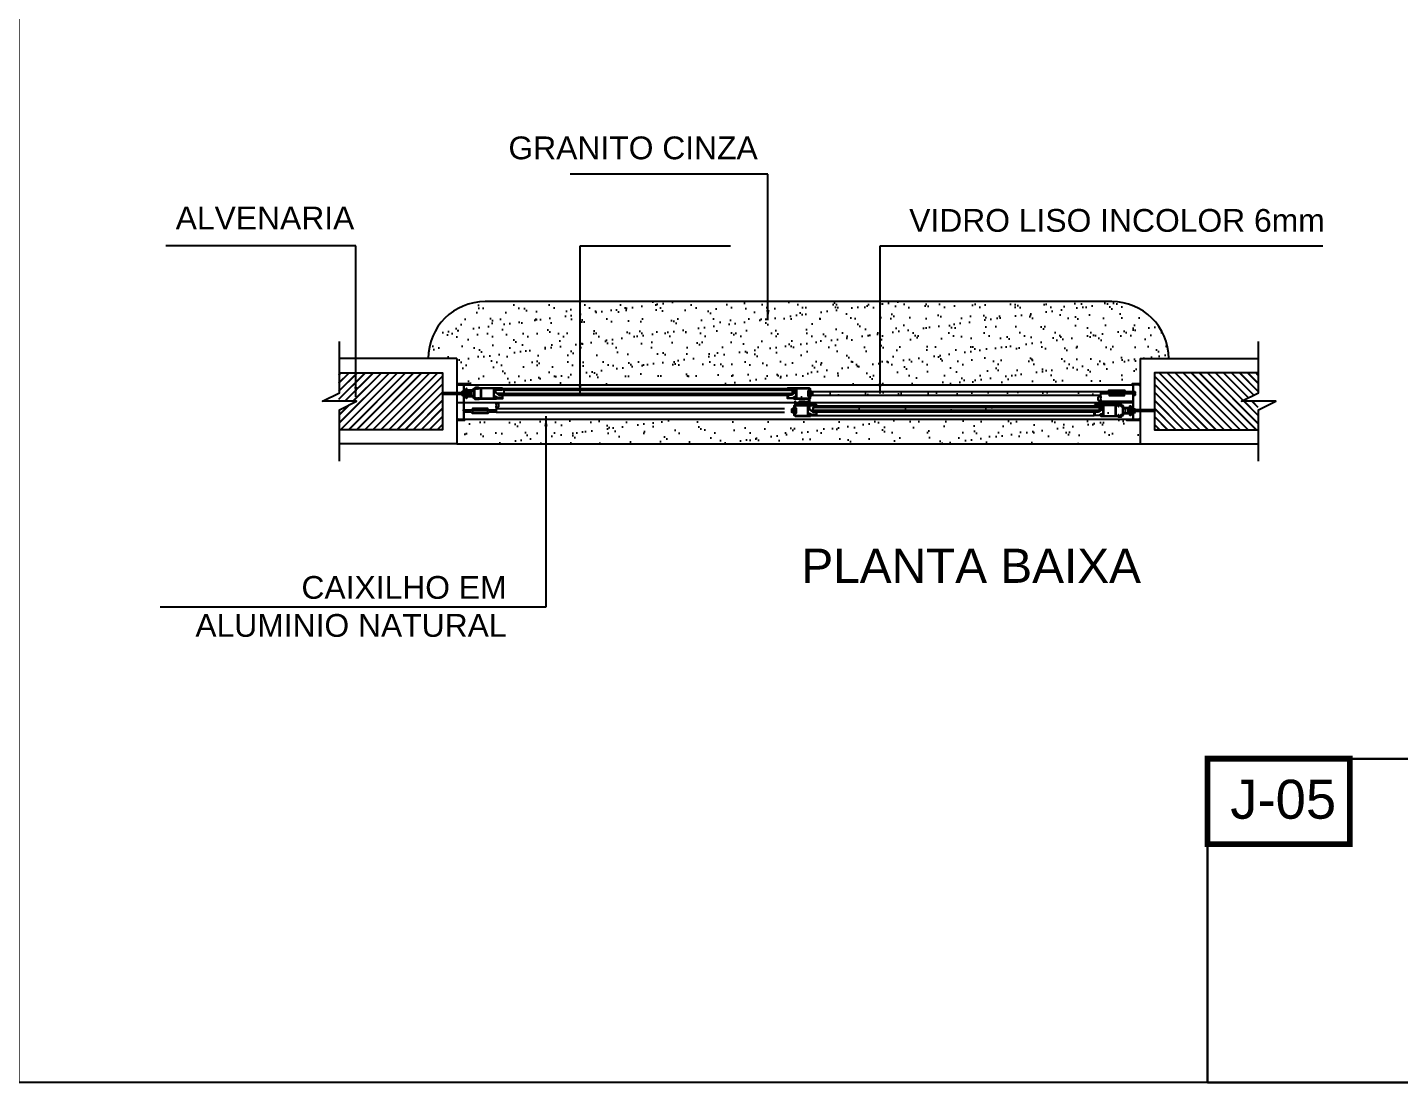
# Model space of a CAD drawing. Header units: inches. Extents: x 48 to 253, y 44 to 126.
# Drawn here: x 80.545 to 82.954, y 80.663 to 82.515 of the extents above; entities that cross this region are included whole.
import ezdxf

# ---------------------------------------------------------------- set-up
doc = ezdxf.new("R2010")
doc.units = ezdxf.units.IN
doc.header["$LTSCALE"] = 100
doc.header["$MEASUREMENT"] = 0
for name, color, linetype in [('252', 252, 'Continuous'), ('A-01', 3, 'Continuous'), ('A-ALV', 6, 'Continuous'), ('A-ESQUADRIAS', 2, 'Continuous'), ('AR-MP-ESQ', 151, 'Continuous'), ('AR-PIS-PAT-HATCH', 2, 'Continuous'), ('AR-TXT', 1, 'Continuous'), ('ARQ-ESQ-VISTA2', 1, 'Continuous'), ('ARQ-HTC', 9, 'Continuous'), ('ARQ-REV-CORTE', 3, 'Continuous'), ('ARQ-REV-VISTA', 1, 'Continuous'), ('ARQ-SMB-1_025', 1, 'Continuous'), ('ARQ-TXT-1_025', 2, 'Continuous'), ('ARQ_ESQUADRIA', 2, 'Continuous')]:
    doc.layers.add(name, color=color, linetype=linetype)
doc.layers.add('REV-FNDE', color=1, linetype='Continuous', lineweight=30)
doc.styles.add('A16-E50', font='arial.ttf', dxfattribs={"height": 0.08})
doc.styles.add('ESC-50-A20', font='arial.ttf', dxfattribs={"height": 0.1})
doc.styles.add('FNDE Texto Cota 0025', font='verdana.ttf', dxfattribs={"height": 0.04})
doc.dimstyles.new('FNDE 1-0025', dxfattribs={"dimscale": 5, "dimtxt": 0.04, "dimasz": 0.0035, "dimexe": 0.15, "dimexo": 0.15, "dimgap": 0.0025, "dimtad": 1, "dimzin": 1, "dimdsep": 46, "dimtxsty": 'FNDE Texto Cota 0025', "dimblk": 'tic', "dimcen": 0.015, "dimdle": 0.15, "dimse1": 1, "dimse2": 1, "dimclrd": 251, "dimclre": 251, "dimclrt": 256, "dimaunit": 1, "dimadec": 3, "dimazin": 0, "dimtfac": 1, "dimtix": 1, "dimtmove": 2, "dimatfit": 3, "dimfxl": 0.15, "dimtvp": 1, "dimtolj": 1, "dimtzin": 0, "dimarcsym": 0})
pattern_1 = [(37.5, (1.375132, 0), (-0.001259867, 0.038536475), [0, -0.0304, 0, -0.034, 0, -0.0325]), (7.5, (1.37513, 0), (0.035395534, 0.056442921), [0, -0.0164, 0, -0.0274, 0, -0.0105]), (327.5, (1.350532, 0), (0.062282837, 0.000113181), [0, -0.01, 0, -0.036, 0, -0.047]), (317.5, (1.35053, 0), (0.060122532, 0.017553511), [0, -0.005, 0, -0.0236, 0, -0.027])]

# ---------------------------------------------------------------- blocks, each defined once
blk = doc.blocks.new('MH-0029')
at = {"layer": 'ARQ_ESQUADRIA', "linetype": 'Continuous'}
blk.add_lwpolyline([(0.0613, 0.0003, -0.414214), (0.061, 0), (0.0586, 0, -0.414214), (0.0583, 0.0003), (0.0583, 0.0009, -0.414214), (0.0586, 0.0012), (0.0598, 0.0012, 0.414214), (0.0601, 0.0015), (0.0601, 0.0108, 0.414214), (0.0591, 0.0118), (0.0449, 0.0118), (0.0446, 0.0115), (0.0443, 0.0118), (0.044, 0.0115), (0.0437, 0.0118), (0.0149, 0.0118), (0.0146, 0.0115), (0.0143, 0.0118), (0.014, 0.0115), (0.0137, 0.0118), (-0.0005, 0.0118, 0.414214), (-0.0015, 0.0108), (-0.0015, 0.0015, 0.414214), (-0.0012, 0.0012), (0, 0.0012, -0.414214), (0.0003, 0.0009), (0.0003, 0.0003, -0.414214), (0, 0), (-0.0024, 0, -0.414214), (-0.0027, 0.0003), (-0.0027, 0.0137, -0.414214), (-0.0024, 0.014), (-0.002, 0.014, -0.414214), (-0.0017, 0.0137), (-0.0017, 0.013), (0.0601, 0.013), (0.0601, 0.0237, -0.414214), (0.0604, 0.024), (0.061, 0.024, -0.414214), (0.0613, 0.0237)], format="xyb", close=True, dxfattribs=at)
blk = doc.blocks.new('parafuso')
at = {"layer": 'AR-MP-ESQ'}
h = blk.add_hatch(dxfattribs=at)
h.set_pattern_fill('ANSI31', color=256, scale=0.0001, style=0)
h.set_pattern_definition([(45, (-0.02995355, -0.0015), (-0.0002245064, 0.0002245064), [])])
h.paths.add_polyline_path([(-0.0015, -0.0015), (-0.0015, 0.0015), (-0.0387, 0.0015), (-0.0404, -0.0015)])
for p, q in [((-0.0426, 0), (0.0064, 0)), ((-0.0404, -0.0015), (-0.0387, 0.0015)), ((-0.0387, 0.0015), (-0.0015, 0.0015)), ((-0.0015, 0.0025), (0, 0.0025)), ((-0.0404, -0.0015), (-0.0015, -0.0015)), ((-0.0015, -0.0025), (0, -0.0025))]:
    blk.add_line(p, q, dxfattribs=at)
blk.add_lwpolyline([(-0.0015, -0.004), (-0.0015, 0.004), (0, 0.004), (0, -0.004), (-0.0015, -0.004)], dxfattribs=at)
blk = doc.blocks.new('tic')
at = {"color": 251}
for p, q in [((-1, 0), (1, 0)), ((0, -1), (0, 1))]:
    blk.add_line(p, q, dxfattribs=at)
blk.add_line((-0.6, -0.6), (0.6, 0.6))
blk = doc.blocks.new('MH-0074')
blk.add_lwpolyline([(0, -0.0056, 0.414214), (0.0004, -0.006), (0.0026, -0.006, -0.416951), (0.0041, -0.0045), (0.0141, -0.0045, -1), (0.0141, -0.0055), (0.0041, -0.0055, 0.416816), (0.0036, -0.006, -0.087579), (0.0032, -0.0082, -0.842735), (0.0024, -0.0081, 0.414214), (0.0014, -0.0071), (-0.0012, -0.0071, -1), (-0.0012, -0.0061), (-0.0012, -0.0044), (-0.001, -0.0042), (-0.0012, -0.004), (-0.0012, -0.0004), (-0.0014, -0.0002), (-0.0012, 0), (-0.0014, 0.0002), (-0.0012, 0.0004), (-0.0012, 0.004), (-0.001, 0.0042), (-0.0012, 0.0044), (-0.0012, 0.0061, -1), (-0.0012, 0.0071), (0.0014, 0.0071, 0.414214), (0.0024, 0.0081, -0.842735), (0.0032, 0.0082, -0.087579), (0.0036, 0.006, 0.416816), (0.0041, 0.0054), (0.0141, 0.0054, -1), (0.0141, 0.0044), (0.0041, 0.0044, -0.41689), (0.0026, 0.006), (0.0004, 0.006, 0.414214), (0, 0.0056)], format="xyb", close=True)
blk = doc.blocks.new('MH-0014')
blk.add_lwpolyline([(-0.0158, -0.0133, 0.414214), (-0.0161, -0.0136), (-0.0161, -0.0146), (-0.0143, -0.0146, 0.366033), (-0.0131, -0.0136, -0.365977), (-0.0129, -0.0133), (-0.0113, -0.0133, 0.233329), (-0.0102, -0.0128), (-0.0063, -0.0077, 0.164944), (-0.006, -0.0068), (-0.006, -0.001), (-0.0028, -0.001), (-0.0028, -0.0008), (-0.0008, -0.0008), (-0.0008, -0.0028), (-0.001, -0.0028), (-0.001, -0.009), (-0.0031, -0.0118, 0.414214), (-0.0028, -0.0139), (-0.002, -0.0145, 1), (-0.0014, -0.0137), (-0.0022, -0.0131, -0.414214), (-0.0023, -0.0124), (-0.0017, -0.0116, -0.414214), (-0.001, -0.0115), (-0.0005, -0.0119, 0.162278), (-0.0002, -0.012), (0, -0.012), (0, 0), (-0.008, 0), (-0.008, -0.001), (-0.007, -0.001), (-0.007, -0.0068, -0.164944), (-0.0071, -0.0071), (-0.0109, -0.0122, -0.233329), (-0.0113, -0.0123), (-0.0129, -0.0123, 0.365977), (-0.0141, -0.0134, -0.367426), (-0.0143, -0.0136), (-0.0151, -0.0136, 0.414214), (-0.0153, -0.0133)], format="xyb", close=True)
blk = doc.blocks.new('MH-0010')
blk.add_lwpolyline([(0, 0), (0, 0.001), (-0.012, 0.001), (-0.012, 0.004), (-0.013, 0.004), (-0.013, 0.001), (-0.015, 0.001), (-0.015, 0.0052), (-0.0153, 0.0055), (-0.015, 0.0058), (-0.015, 0.0098), (-0.0153, 0.01), (-0.015, 0.0103), (-0.015, 0.0143), (-0.0153, 0.0145), (-0.015, 0.0148), (-0.015, 0.019), (-0.013, 0.019), (-0.013, 0.0169, 0.557537), (-0.0126, 0.0167), (-0.0121, 0.0169, 0.284079), (-0.012, 0.0172), (-0.012, 0.019), (-0.011, 0.019), (-0.011, 0.02), (-0.0408, 0.02, -0.245393), (-0.0412, 0.0202, 0.245393), (-0.0423, 0.0208), (-0.0473, 0.0208, 0.414214), (-0.0485, 0.0195), (-0.0485, 0.0187, 0.414214), (-0.0473, 0.0175), (-0.0468, 0.0175, 1), (-0.0468, 0.0185), (-0.0473, 0.0185, -0.414214), (-0.0475, 0.0187), (-0.0475, 0.0195, -0.414214), (-0.0473, 0.0198), (-0.0423, 0.0198, -0.414214), (-0.042, 0.0195), (-0.042, 0.0187, -0.414214), (-0.0423, 0.0185), (-0.0428, 0.0185, 1), (-0.0428, 0.0175), (-0.0423, 0.0175, 0.372825), (-0.041, 0.0186, -0.372825), (-0.0405, 0.019), (-0.0382, 0.019), (-0.0382, 0.0148), (-0.0379, 0.0145), (-0.0382, 0.0143), (-0.0382, 0.0103), (-0.0379, 0.01), (-0.0382, 0.0098), (-0.0382, 0.0058), (-0.0379, 0.0055), (-0.0382, 0.0052), (-0.0382, 0.001), (-0.0405, 0.001, -0.372825), (-0.041, 0.0014, 0.372825), (-0.0423, 0.0025), (-0.0428, 0.0025, 1), (-0.0428, 0.0015), (-0.0423, 0.0015, -0.414214), (-0.042, 0.0013), (-0.042, 0.0005, -0.414214), (-0.0423, 0.0003), (-0.0473, 0.0003, -0.414214), (-0.0475, 0.0005), (-0.0475, 0.0013, -0.414214), (-0.0473, 0.0015), (-0.0468, 0.0015, 1), (-0.0468, 0.0025), (-0.0473, 0.0025, 0.414214), (-0.0485, 0.0013), (-0.0485, 0.0005, 0.414214), (-0.0473, -0.0007), (-0.0423, -0.0007, 0.245393), (-0.0412, -0.0002, -0.245393), (-0.0408, 0), (0, 0)], format="xyb", close=True)
blk.add_lwpolyline([(-0.0372, 0.019), (-0.0372, 0.001), (-0.016, 0.001), (-0.016, 0.019)], close=True)
blk = doc.blocks.new('MH-0012')
blk.add_lwpolyline([(0.0254, 0.0025), (0.0259, 0.0025, 0.414214), (0.0262, 0.0028), (0.0262, 0.0051, -0.414214), (0.0265, 0.0054), (0.0379, 0.0054, 0.414214), (0.0382, 0.0058), (0.0382, 0.0063, 0.414214), (0.0379, 0.0066), (0.0131, 0.0066, -0.198912), (0.0128, 0.0067), (0.0123, 0.0072, 0.635234), (0.0116, 0.007, -0.386974), (0.0112, 0.0066), (0.0082, 0.0066, -0.414214), (0.0079, 0.0069), (0.0079, 0.0112, -0.414214), (0.0082, 0.0115), (0.0112, 0.0115, -0.387798), (0.0116, 0.0112, 0.438036), (0.0121, 0.0108), (0.017, 0.0117, 0.916331), (0.017, 0.0127), (0.0083, 0.0127, 0.414214), (0.0067, 0.0112), (0.0067, 0.0069, -0.414214), (0.0064, 0.0066), (0.0014, 0.0066, -0.414214), (0.0011, 0.0069), (0.0011, 0.0124, 0.414214), (0.0008, 0.0127), (0.0003, 0.0127, 0.414214), (0, 0.0124), (0, -0.0124, 0.414214), (0.001, -0.0134), (0.0269, -0.0134, 0.414214), (0.0272, -0.0131), (0.0272, -0.0125, 0.414214), (0.0269, -0.0123), (0.0262, -0.0123), (0.0262, -0.0106, 0.267949), (0.026, -0.0103), (0.0257, -0.0101, 0.57735), (0.0251, -0.0105), (0.0251, -0.012, -0.414214), (0.0248, -0.0123), (0.0235, -0.0123, -0.414214), (0.0232, -0.012), (0.0232, -0.0079), (0.0229, -0.0076), (0.0232, -0.0073), (0.0232, -0.0037), (0.0229, -0.0034), (0.0232, -0.0031), (0.0232, 0.0005), (0.0229, 0.0008), (0.0232, 0.0011), (0.0232, 0.0051, -0.414214), (0.0235, 0.0054), (0.0248, 0.0054, -0.414214), (0.0251, 0.0051), (0.0251, 0.0028, 0.414214)], format="xyb", close=True)
at = {"linetype": 'Continuous'}
blk.add_lwpolyline([(0.0011, -0.012), (0.0011, 0.0051, -0.414214), (0.0014, 0.0054), (0.0218, 0.0054, -0.414214), (0.0221, 0.0051), (0.0221, -0.012, -0.414214), (0.0218, -0.0123), (0.0014, -0.0123, -0.414214)], format="xyb", close=True, dxfattribs=at)
blk = doc.blocks.new('MH-0011')
at = {"linetype": 'Continuous'}
for points in [[(-0.0136, -0.0129), (-0.008, -0.0119, 0.36397), (-0.0078, -0.0116), (-0.0078, -0.0106, -0.414214), (-0.0075, -0.0102), (-0.0022, -0.0102, 0.414214), (-0.0012, -0.0092), (-0.0012, -0.0073, 0.414214), (-0.0022, -0.0063), (-0.0269, -0.0063, -0.414214), (-0.0272, -0.006), (-0.0272, -0.0055, -0.414214), (-0.0269, -0.0052), (-0.0262, -0.0052), (-0.0262, -0.0035, -0.267949), (-0.0261, -0.0032), (-0.0257, -0.003, -0.57735), (-0.0251, -0.0034), (-0.0251, -0.0048, 0.414214), (-0.0248, -0.0052), (-0.0235, -0.0052, 0.414214), (-0.0232, -0.0048), (-0.0232, -0.0008), (-0.0229, -0.0005), (-0.0232, -0.0002), (-0.0232, 0.0034), (-0.0229, 0.0037), (-0.0232, 0.004), (-0.0232, 0.0076), (-0.0229, 0.0079), (-0.0232, 0.0082), (-0.0232, 0.0123, 0.414214), (-0.0235, 0.0126), (-0.0248, 0.0126, 0.414214), (-0.0251, 0.0123), (-0.0251, 0.0099, -0.414214), (-0.0254, 0.0096), (-0.0259, 0.0096, -0.414214), (-0.0262, 0.0099), (-0.0262, 0.0123, 0.414214), (-0.0265, 0.0126), (-0.0379, 0.0126, -0.414214), (-0.0382, 0.0129), (-0.0382, 0.0134, -0.414214), (-0.0379, 0.0137), (-0.001, 0.0137, -0.414214), (0, 0.0127), (0, -0.0127, -0.414214), (-0.001, -0.0137), (-0.0021, -0.0137, -0.414214), (-0.0024, -0.0134), (-0.0024, -0.013, -0.414214), (-0.0021, -0.0127), (-0.0015, -0.0127, 0.414214), (-0.0012, -0.0124), (-0.0012, -0.0117, 0.414214), (-0.0015, -0.0114), (-0.0064, -0.0114, 0.414214), (-0.0067, -0.0117), (-0.0067, -0.0124, 0.414214), (-0.0064, -0.0127), (-0.0057, -0.0127, -0.414214), (-0.0054, -0.013), (-0.0054, -0.0134, -0.414214), (-0.0057, -0.0137), (-0.0135, -0.0137, -0.916331)], [(-0.0012, 0.0122), (-0.0012, -0.0047, -0.414214), (-0.0016, -0.0052), (-0.0217, -0.0052, -0.414214), (-0.0221, -0.0047), (-0.0221, 0.0122, -0.414214), (-0.0217, 0.0126), (-0.0016, 0.0126, -0.414214)]]:
    blk.add_lwpolyline(points, format="xyb", close=True, dxfattribs=at)

msp = doc.modelspace()

# ---------------------------------------------------------------- hatches: boundary and pattern name
at = {"layer": '252'}
h = msp.add_hatch(dxfattribs=at)
h.set_pattern_fill('AR-SAND', color=252, scale=0.02, style=0)
h.set_pattern_definition(pattern_1)
h.paths.add_polyline_path([(82.4483, 82.0336), (81.3483, 82.0336, 0.414214), (81.2483, 81.9336), (81.2983, 81.9336), (81.2986, 81.8894), (82.4983, 81.8889), (82.4983, 81.9336), (82.5483, 81.9336, 0.414214)])
h = msp.add_hatch(dxfattribs=at)
h.set_pattern_fill('JIS_LC_20', color=252, scale=0.0005, style=0)
h.set_pattern_definition([(45, (-96.766616, 85.009449), (-0.0070710678, 0.0070710678), []), (45, (-96.766416, 85.009449), (-0.0070710678, 0.0070710678), [])])
h.paths.add_polyline_path([(81.0926, 81.8436), (81.0926, 81.8086), (81.2733, 81.8086), (81.2733, 81.9086), (81.0915, 81.9086), (81.0915, 81.8586), (81.1226, 81.8586)])
h = msp.add_hatch(dxfattribs=at)
h.set_pattern_fill('JIS_LC_20', color=252, scale=0.0005, style=0)
h.set_pattern_definition([(135, (260.563174, 85.009449), (0.0070710678, 0.0070710678), []), (135, (260.562974, 85.009449), (0.0070710678, 0.0070710678), [])])
h.paths.add_polyline_path([(82.7051, 81.8586), (82.6762, 81.8586), (82.7051, 81.873), (82.7051, 81.9086), (82.5233, 81.9086), (82.5233, 81.8086), (82.7051, 81.8086)])
h = msp.add_hatch(dxfattribs=at)
h.set_pattern_fill('AR-SAND', color=252, scale=0.02, style=0)
h.set_pattern_definition(pattern_1)
h.paths.add_polyline_path([(81.2983, 81.7836), (82.498, 81.7836), (82.498, 81.8252), (81.2983, 81.8252)])
at = {"layer": 'AR-PIS-PAT-HATCH'}
h = msp.add_hatch(dxfattribs=at)
h.set_pattern_fill('AR-SAND', color=252, scale=0.02, style=0)
h.set_pattern_definition(pattern_1)
h.paths.add_polyline_path([(82.4483, 82.0336), (81.3483, 82.0336, 0.414214), (81.2483, 81.9336), (81.2983, 81.9336), (81.2983, 81.8566), (81.3114, 81.8566), (81.3114, 81.8566), (81.3674, 81.8566), (81.3674, 81.8554), (81.3699, 81.8554), (81.9072, 81.856, -0.439772), (81.9109, 81.8566), (82.4266, 81.8591, -0.414214), (82.4246, 81.8611), (82.4246, 81.8651, -0.414214), (82.4266, 81.8671), (81.9228, 81.8689), (82.4292, 81.8689), (82.4292, 81.8754), (82.4411, 81.8754, 0.414214), (82.4435, 81.8778), (82.4709, 81.8778, 0.414637), (82.4733, 81.8754), (82.4852, 81.8754), (82.4852, 81.8566), (81.904, 81.8562, 0.792262), (81.9035, 81.8542, 0.454606), (81.9015, 81.8565, 0.386545), (81.9006, 81.8555, 0.968726), (81.9001, 81.8522), (81.9001, 81.8566), (81.3699, 81.8554, -0.414214), (81.3719, 81.8534), (81.3719, 81.8494, -0.414214), (81.3699, 81.8474), (81.8737, 81.8457), (81.3674, 81.8457), (81.3674, 81.8392), (81.3555, 81.8392, 0.414214), (81.3531, 81.8368), (81.3257, 81.8368, 0.414637), (81.3233, 81.8392), (81.3114, 81.8392), (81.3114, 81.8566), (81.2983, 81.8566), (81.2983, 81.7836), (82.4983, 81.7836), (82.4983, 81.9336), (82.5483, 81.9336, 0.414214)], flags=17)
h.paths.add_polyline_path([(81.8918, 81.877, 0.500067), (81.8937, 81.8773, 0.49997)], flags=0)
h.paths.add_polyline_path([(81.887, 81.8722), (81.8806, 81.871, 1.115653), (81.8807, 81.8705), (81.887, 81.8719, 0.896336)], flags=0)
h.paths.add_polyline_path([(81.3676, 81.8652, 1.129142), (81.3662, 81.8663), (81.3676, 81.8652), (81.3702, 81.8645), (81.3676, 81.8652, -0.414214), (81.3677, 81.8645), (81.3673, 81.864, 0.162278), (81.3672, 81.8637, 1.120985), (81.3682, 81.8651), (81.3677, 81.8645), (81.3677, 81.8635), (81.3682, 81.8635, -0.843039), (81.3672, 81.8637), (81.3672, 81.8635), (81.3673, 81.8643, 0.720759)], flags=0)
h.paths.add_polyline_path([(81.8798, 81.8808), (81.8798, 81.8811), (81.8913, 81.8811), (81.8913, 81.8786), (81.8879, 81.8786), (81.8879, 81.8722), (81.3814, 81.8722), (81.3797, 81.8693), (81.379, 81.8693), (81.3778, 81.8708, -0.479742), (81.3775, 81.8706), (81.3698, 81.8723), (81.381, 81.8723), (81.381, 81.8782), (81.8798, 81.8782), (81.8798, 81.8798), (81.3787, 81.8798), (81.3787, 81.8786), (81.3669, 81.8786), (81.3669, 81.8811), (81.3787, 81.8811), (81.3787, 81.8808)], flags=0)
h.paths.add_polyline_path([(81.3627, 81.8813), (81.3627, 81.8633), (81.3415, 81.8633), (81.3415, 81.8813)], flags=0)
h.paths.add_polyline_path([(81.3285, 81.8641, -0.414214), (81.3282, 81.8638), (81.3292, 81.8638, 0.414214), (81.3295, 81.8641), (81.3295, 81.8805, 0.414214), (81.3292, 81.8808, 1.683138), (81.3276, 81.8808), (81.3295, 81.8808)], flags=0)
h.paths.add_polyline_path([(81.3144, 81.8652, 0.242969), (81.3154, 81.8642, 0.432626)], flags=0)
h.paths.add_polyline_path([(81.328, 81.869), (81.3239, 81.8681), (81.3239, 81.8687, -0.8974), (81.3239, 81.8681), (81.3278, 81.869, 0.35225), (81.328, 81.8693), (81.328, 81.8754), (81.3279, 81.8756, -0.208583), (81.328, 81.8754)], flags=0)
h.paths.add_polyline_path([(81.32, 81.8753), (81.32, 81.8693), (81.3135, 81.8693), (81.3128, 81.869), (81.3128, 81.8684), (81.3113, 81.8684), (81.3113, 81.8764), (81.3135, 81.8764), (81.3135, 81.8753)], flags=0)
h.paths.add_polyline_path([(81.32, 81.8748), (81.313, 81.8748), (81.3113, 81.8749), (81.3128, 81.8749)], flags=0)
h.paths.add_polyline_path([(81.32, 81.8698), (81.313, 81.8698), (81.3113, 81.8699), (81.3128, 81.8699)], flags=0)
h.paths.add_polyline_path([(81.3098, 81.8757), (81.3098, 81.8689), (81.3073, 81.8689), (81.3073, 81.8716), (81.3088, 81.8716), (81.3088, 81.8731), (81.3073, 81.8731), (81.3073, 81.8757)], flags=0)
h.paths.add_polyline_path([(81.8896, 81.8366), (81.8901, 81.8342), (81.8901, 81.8361), (81.89, 81.8386), (81.8896, 81.8386)], flags=0)
h.paths.add_polyline_path([(81.918, 81.8639, 2.228227), (81.9201, 81.8639), (81.9177, 81.8639), (81.9177, 81.8682), (81.9166, 81.8682), (81.9177, 81.8642, 0.414214)], flags=0)
h.paths.add_polyline_path([(81.8933, 81.8506), (81.8933, 81.8461), (81.8951, 81.8461), (81.8951, 81.8381), (81.8933, 81.8381), (81.8933, 81.8335, 0.414214), (81.8936, 81.8332), (81.9139, 81.8332, 0.414214), (81.9142, 81.8335), (81.9142, 81.8506, 0.414214), (81.9139, 81.8509), (81.8936, 81.8509, 0.414214)], flags=0)
h.paths.add_polyline_path([(81.9232, 81.8687), (81.9222, 81.8687, 0.414214), (81.9232, 81.8697), (81.9232, 81.8757), (81.9222, 81.8757, -0.414214), (81.9232, 81.8747)], flags=0)
h.paths.add_polyline_path([(81.9296, 81.8395), (81.9296, 81.8405), (81.9238, 81.8405), (81.9238, 81.8395)], flags=0)
h.paths.add_polyline_path([(82.481, 81.8481, -0.416885), (82.4795, 81.8466), (82.4811, 81.8463, 1), (82.4811, 81.8469), (82.4814, 81.8471), (82.4814, 81.8481)], flags=0)
h.paths.add_polyline_path([(82.4687, 81.8506), (82.4687, 81.8503, 0.414214), (82.4684, 81.8506, 1.683138), (82.4668, 81.8506)], flags=0)
h.paths.add_polyline_path([(82.4602, 81.834, 2.081882), (82.4607, 81.8346, 1.100123), (82.4583, 81.8341, -1.824457)], flags=0)
h.paths.add_polyline_path([(82.4301, 81.8468, 0.500067), (82.4321, 81.8471, 0.49997)], flags=0)
h.paths.add_polyline_path([(82.4254, 81.8421), (82.419, 81.8409, 1.115753), (82.4191, 81.8404), (82.4254, 81.8418, 0.896336)], flags=0)
h.paths.add_polyline_path([(82.4179, 81.8482), (82.4179, 81.8498), (81.93, 81.8498), (81.93, 81.8508), (82.4179, 81.8508), (82.4179, 81.8509), (82.4297, 81.8509), (82.4297, 81.8484), (82.4264, 81.8484), (82.4264, 81.8422), (81.9243, 81.8422), (81.9243, 81.8482)], flags=0)
h.paths.add_polyline_path([(82.4339, 81.8511), (82.4551, 81.8511), (82.4551, 81.8331), (82.4339, 81.8331)], flags=0)
h.paths.add_polyline_path([(82.4766, 81.8451), (82.4831, 81.8451), (82.4838, 81.8454), (82.4838, 81.8462), (82.4853, 81.8462), (82.4853, 81.8382), (82.4831, 81.8382), (82.4831, 81.8391), (82.4766, 81.8391)], flags=0)
h.paths.add_polyline_path([(82.4766, 81.8446), (82.4836, 81.8446), (82.4853, 81.8447), (82.4838, 81.8447)], flags=0)
h.paths.add_polyline_path([(82.4766, 81.8396), (82.4836, 81.8396), (82.4853, 81.8397), (82.4838, 81.8397)], flags=0)
h.paths.add_polyline_path([(82.4868, 81.8756), (82.4893, 81.8756), (82.4893, 81.8729), (82.4878, 81.8729), (82.4878, 81.8714), (82.4893, 81.8714), (82.4893, 81.8688), (82.4868, 81.8688)], flags=0)
h.paths.add_polyline_path([(82.4868, 81.8455), (82.4893, 81.8455), (82.4893, 81.8429), (82.4878, 81.8429), (82.4878, 81.8414), (82.4893, 81.8414), (82.4893, 81.8387), (82.4868, 81.8387)], flags=0)
h.paths.add_polyline_path([(82.4483, 82.0336), (81.3483, 82.0336, 0.414214), (81.2483, 81.9336), (81.2983, 81.9336), (81.2983, 81.8566), (81.3114, 81.8566), (81.3114, 81.8566), (81.3674, 81.8566), (81.9078, 81.8566, -0.340141), (81.9109, 81.8566), (82.4266, 81.8591, -0.417118), (82.4246, 81.8611), (82.4246, 81.8671), (81.9232, 81.8689), (81.9232, 81.8687), (81.9222, 81.8687, 0.414214), (81.9232, 81.8697), (81.9232, 81.8747, 0.414214), (81.9222, 81.8757), (81.9232, 81.8757), (82.4292, 81.8753), (82.4292, 81.8754), (82.4411, 81.8754, 0.414214), (82.4435, 81.8778), (82.4709, 81.8778, 0.414637), (82.4733, 81.8754), (82.4852, 81.8754), (82.4852, 81.8566), (81.904, 81.8562), (81.904, 81.8562, 0.791112), (81.9035, 81.8542, 0.454606), (81.9015, 81.8565, 0.386545), (81.9006, 81.8555, 0.968726), (81.9001, 81.8522), (81.9001, 81.856), (81.3699, 81.8554, -0.41482), (81.3719, 81.8534), (81.3719, 81.8474), (81.8737, 81.8457), (81.3674, 81.8457), (81.3674, 81.8392), (81.3555, 81.8392, 0.414214), (81.3531, 81.8368), (81.3257, 81.8368, 0.414637), (81.3233, 81.8392), (81.3114, 81.8392), (81.3114, 81.8566), (81.2983, 81.8566), (81.2983, 81.7836), (82.4983, 81.7836), (82.4983, 81.9336), (82.5483, 81.9336, 0.414214)], flags=17)
h.paths.add_polyline_path([(81.8929, 81.8796), (81.8939, 81.8796), (81.8939, 81.8771, 0.28073), (81.8927, 81.8776, 3.027493), (81.8928, 81.8791, -0.920914)], flags=0)
h.paths.add_polyline_path([(81.8869, 81.8722), (81.8805, 81.871, 0.924223), (81.8807, 81.8705), (81.887, 81.8719, 1.08199)], flags=0)
h.paths.add_polyline_path([(81.3797, 81.8693), (81.8806, 81.8705, -1), (81.8806, 81.871), (81.3814, 81.8722)], flags=0)
h.paths.add_polyline_path([(81.3662, 81.8663), (81.3676, 81.8652, 1.129142)], flags=0)
h.paths.add_polyline_path([(81.3682, 81.8651), (81.3677, 81.8645), (81.3677, 81.8635), (81.368, 81.8635, 0.672135)], flags=0)
h.paths.add_polyline_path([(81.8798, 81.8808), (81.8798, 81.8811), (81.8913, 81.8811), (81.8913, 81.8786), (81.8879, 81.8786), (81.8871, 81.8721, 0.414214), (81.887, 81.8722), (81.3814, 81.8722), (81.3794, 81.8688), (81.3781, 81.8704), (81.3698, 81.8723), (81.381, 81.8723), (81.381, 81.8782), (81.8798, 81.8782), (81.8798, 81.8798), (81.3787, 81.8798), (81.3787, 81.8786), (81.3669, 81.8786), (81.3669, 81.8811), (81.3787, 81.8811), (81.4789, 81.8808)], flags=0)
h.paths.add_polyline_path([(81.8798, 81.8808), (81.8798, 81.8811), (81.8913, 81.8811), (81.8913, 81.8786), (81.8798, 81.8786), (81.8781, 81.8782), (81.8798, 81.8782), (81.8798, 81.8798), (81.3787, 81.8798), (81.3787, 81.8786), (81.3669, 81.8786), (81.3669, 81.8811), (81.3787, 81.8811), (81.3787, 81.8808)], flags=0)
h.paths.add_polyline_path([(81.9197, 81.8782), (81.92, 81.873), (81.9202, 81.8732), (81.9202, 81.8777), (81.9197, 81.8801)], flags=0)
h.paths.add_polyline_path([(81.9201, 81.8639), (81.918, 81.8639, 2.228227)], flags=0)
h.paths.add_polyline_path([(81.9166, 81.881), (81.9166, 81.8682), (81.9177, 81.8682), (81.9166, 81.8637, -0.414214), (81.9162, 81.8633), (81.8957, 81.8633), (81.8957, 81.881)], flags=0)
h.paths.add_polyline_path([(81.8921, 81.8504), (81.8921, 81.8461), (81.8933, 81.8461), (81.8921, 81.8501, 0.414214), (81.8918, 81.8504, 2.228227), (81.8898, 81.8504)], flags=0)
h.paths.add_polyline_path([(81.8866, 81.8446), (81.8866, 81.8396, 1), (81.8886, 81.8396), (81.889, 81.8386), (81.8896, 81.8386), (81.89, 81.8386), (81.8901, 81.8361), (81.8901, 81.8342), (81.8896, 81.8366), (81.8896, 81.8386), (81.8866, 81.8386), (81.8866, 81.8456), (81.8876, 81.8456, 0.414214)], flags=0)
h.paths.add_polyline_path([(81.9142, 81.8509), (81.9142, 81.8332), (81.8933, 81.8332), (81.8945, 81.8384, 1), (81.8951, 81.8384), (81.8951, 81.8458, 1), (81.8945, 81.8458), (81.8944, 81.8461), (81.8933, 81.8461), (81.8933, 81.8509)], flags=0)
h.paths.add_polyline_path([(81.9151, 81.8762, 0.414214), (81.9148, 81.8759), (81.9148, 81.8685, 1.152727), (81.9154, 81.8686), (81.9177, 81.8642), (81.9166, 81.8682), (81.9148, 81.8682), (81.9148, 81.8762)], flags=0)
h.paths.add_polyline_path([(82.4848, 81.8492), (82.4832, 81.8481, -1.522759), (82.4844, 81.8485, 1.703612)], flags=0)
h.paths.add_polyline_path([(82.4687, 81.8506), (82.4687, 81.8503), (82.4687, 81.8481, 0.414214), (82.4692, 81.8476), (82.4692, 81.8456), (82.4727, 81.8463), (82.4727, 81.8457, -0.8974), (82.4726, 81.8463), (82.4688, 81.8455, 0.35225), (82.4686, 81.8452), (82.4686, 81.8391), (82.4687, 81.8388, -0.208571), (82.4686, 81.8391), (82.4686, 81.8454), (82.4692, 81.8456), (82.4692, 81.8476, -0.414214), (82.4687, 81.8481), (82.4687, 81.8503, 0.414214), (82.4684, 81.8506, 1.683138), (82.4668, 81.8506)], flags=0)
h.paths.add_polyline_path([(82.4301, 81.8468, 0.245061), (82.4313, 81.8465), (82.4313, 81.8475, 0.280695)], flags=0)
h.paths.add_polyline_path([(82.4253, 81.8421), (82.4189, 81.8409, 0.924139), (82.4191, 81.8404), (82.4254, 81.8418, 1.081992)], flags=0)
h.paths.add_polyline_path([(81.9187, 81.8339, 0.162278), (81.9186, 81.8336, 1.120985), (81.9196, 81.8351)], flags=0)
h.paths.add_polyline_path([(81.3678, 81.8642, -1.804672), (81.3672, 81.8636), (81.3672, 81.8635), (81.3672, 81.8643, 0.800199), (81.3676, 81.8652, 1.584649), (81.3672, 81.8637, 0.843039), (81.3682, 81.8635, 0.535667), (81.3695, 81.8647)], flags=0)
h.paths.add_polyline_path([(81.3677, 81.8652), (81.3677, 81.8645), (81.3677, 81.8645, 0.659396), (81.3672, 81.8653)], flags=0)
h.paths.add_polyline_path([(81.3285, 81.8641, -0.414214), (81.3282, 81.8638), (81.3284, 81.8638)], flags=0)
h.paths.add_polyline_path([(81.328, 81.8754), (81.328, 81.869), (81.3239, 81.8681), (81.3239, 81.8681), (81.3239, 81.8687, -0.8974), (81.3239, 81.8681), (81.3278, 81.869, 0.35225), (81.328, 81.8693), (81.328, 81.8754), (81.3279, 81.8756, -0.208583)], flags=0)
h.paths.add_polyline_path([(81.328, 81.8754), (81.328, 81.8693, -1), (81.3274, 81.8693), (81.3274, 81.8678), (81.3274, 81.8693, 1), (81.328, 81.8693), (81.328, 81.8754), (81.3279, 81.8756, -0.208583)], flags=0)
h.paths.add_polyline_path([(81.32, 81.8693), (81.3135, 81.8693), (81.3128, 81.869), (81.3128, 81.8684), (81.3113, 81.8684), (81.3113, 81.8764), (81.3128, 81.8764), (81.3135, 81.8764), (81.3135, 81.8753), (81.32, 81.8753), (81.32, 81.8748)], flags=0)
h.paths.add_polyline_path([(81.32, 81.8693), (81.3135, 81.8693), (81.3128, 81.869), (81.3128, 81.8684), (81.3113, 81.8684), (81.3113, 81.8764), (81.3135, 81.8764), (81.3135, 81.8753), (81.32, 81.8753), (81.32, 81.8748)], flags=0)
h.paths.add_polyline_path([(81.3135, 81.8699), (81.32, 81.8698), (81.3146, 81.8698), (81.3128, 81.869), (81.3128, 81.8684), (81.3113, 81.8684), (81.3113, 81.8749), (81.3135, 81.8749)], flags=0)
h.paths.add_polyline_path([(82.481, 81.8481), (82.4814, 81.8481), (82.4814, 81.8463), (82.4791, 81.8466), (82.4791, 81.8466, 0.503327)], flags=0)
h.paths.add_polyline_path([(82.4766, 81.8451), (82.4831, 81.8451), (82.4838, 81.8454), (82.4838, 81.8462), (82.4853, 81.8462), (82.4853, 81.8382), (82.4838, 81.8382), (82.4821, 81.8382), (82.4831, 81.8391), (82.4766, 81.8391)], flags=0)
h.paths.add_polyline_path([(82.4766, 81.8446), (82.4821, 81.8447), (82.4838, 81.8454), (82.4838, 81.8462), (82.4853, 81.8462), (82.4853, 81.8397), (82.4831, 81.8396), (82.4831, 81.8446)], flags=0)
at = {"layer": 'ARQ-ESQ-VISTA2'}
h = msp.add_hatch(dxfattribs=at)
h.set_pattern_fill('ANSI31,_O', color=256, scale=0.005, angle=405)
h.set_pattern_definition([(90, (172.98408906, 0.51522365), (0.000625, 6e-14), [])])
h.paths.add_polyline_path([(81.379, 81.8811), (81.379, 81.8786), (81.3672, 81.8786), (81.3672, 81.8811)])
h = msp.add_hatch(dxfattribs=at)
h.set_pattern_fill('ANSI31,_O', color=256, scale=0.005, angle=405)
h.set_pattern_definition([(90, (-9.72560865, 0.51522363), (-0.000625, -6e-14), [])])
h.paths.add_polyline_path([(81.8795, 81.8811), (81.8795, 81.8786), (81.8913, 81.8786), (81.8913, 81.8811)])
h = msp.add_hatch(dxfattribs=at)
h.set_pattern_fill('ANSI31,_O', color=256, scale=0.005, angle=405)
h.set_pattern_definition([(90, (-9.18723136, 0.48502364), (-0.000625, 0), [])])
h.paths.add_polyline_path([(82.4179, 81.8509), (82.4179, 81.8484), (82.4297, 81.8484), (82.4297, 81.8509)])
at = {"layer": 'ARQ-HTC'}
for points in [[(81.8874, 81.8782), (81.3815, 81.8782), (81.381, 81.8777), (81.381, 81.8727), (81.3815, 81.8722), (81.8874, 81.8722), (81.8879, 81.8727), (81.8879, 81.8777)], [(81.9243, 81.8477), (81.9248, 81.8482), (82.4259, 81.8482), (82.4264, 81.8477), (82.4264, 81.8427), (82.4259, 81.8422), (81.9248, 81.8422), (81.9243, 81.8427)]]:
    msp.add_hatch(color=256, dxfattribs=at).paths.add_polyline_path(points)

# ---------------------------------------------------------------- linework, layer by layer
at = {"color": 1}
for p, q in [((82.4983, 81.9336), (82.4983, 81.7836)), ((81.2983, 81.8876), (82.4853, 81.8876)), ((81.2983, 81.8566), (82.4853, 81.8566))]:
    msp.add_line(p, q, dxfattribs=at)
for points in [[(81.8874, 81.8782), (81.3815, 81.8782), (81.381, 81.8777), (81.381, 81.8727), (81.3815, 81.8722), (81.8874, 81.8722), (81.8879, 81.8727), (81.8879, 81.8777)], [(81.9243, 81.8477), (81.9248, 81.8482), (82.4259, 81.8482), (82.4264, 81.8477), (82.4264, 81.8427), (82.4259, 81.8422), (81.9248, 81.8422), (81.9243, 81.8427)]]:
    msp.add_lwpolyline(points, close=True, dxfattribs=at)
at = {"layer": 'A-01', "color": 5}
for points in [[(81.0915, 81.9086), (81.2733, 81.9086), (81.2733, 81.8086), (81.0915, 81.8086)], [(82.7051, 81.9086), (82.5233, 81.9086), (82.5233, 81.8086), (82.7051, 81.8086)]]:
    msp.add_lwpolyline(points, dxfattribs=at)
at = {"layer": 'A-ALV'}
for points in [[(81.0926, 81.7536), (81.0926, 81.8436), (81.1226, 81.8586), (81.0626, 81.8586), (81.0926, 81.8736), (81.0926, 81.9636)], [(82.7062, 81.7536), (82.7062, 81.8436), (82.7362, 81.8586), (82.6762, 81.8586), (82.7062, 81.8736), (82.7062, 81.9636)]]:
    msp.add_lwpolyline(points, dxfattribs=at)
at = {"layer": 'A-ESQUADRIAS', "color": 2}
for p, q in [((81.2983, 81.9336), (81.0915, 81.9336)), ((81.2983, 81.9336), (81.2983, 81.7836)), ((82.4983, 81.9336), (82.7051, 81.9336)), ((82.4983, 81.9336), (82.4983, 81.7836)), ((81.2983, 81.7836), (81.0915, 81.7836)), ((82.4983, 81.7836), (82.7051, 81.7836))]:
    msp.add_line(p, q, dxfattribs=at)
at = {"layer": 'ARQ-ESQ-VISTA2'}
for p, q in [((82.4483, 82.0336), (81.3483, 82.0336)), ((81.32, 81.8748), (81.313, 81.8748)), ((81.32, 81.8698), (81.313, 81.8698)), ((81.3135, 81.8693), (81.3135, 81.8753)), ((81.3175, 81.8753), (81.3175, 81.8765)), ((81.3175, 81.8681), (81.3175, 81.8693)), ((81.3239, 81.8681), (81.3239, 81.8765)), ((81.3274, 81.8769), (81.3274, 81.8758)), ((81.3274, 81.8678), (81.3274, 81.8689)), ((81.8798, 81.8782), (81.8781, 81.8782)), ((81.9202, 81.8732), (81.9224, 81.8747)), ((81.9224, 81.8696), (81.9202, 81.8712)), ((82.4692, 81.8467), (82.4692, 81.8456)), ((82.4692, 81.8376), (82.4692, 81.8387)), ((82.4727, 81.8379), (82.4727, 81.8463)), ((82.4766, 81.8446), (82.4836, 81.8446)), ((82.4766, 81.8396), (82.4836, 81.8396)), ((82.4791, 81.8451), (82.4791, 81.8463)), ((82.4791, 81.8379), (82.4791, 81.8391)), ((82.4831, 81.8391), (82.4831, 81.8451)), ((81.2983, 81.7836), (82.4983, 81.7836))]:
    msp.add_line(p, q, dxfattribs=at)
for points in [[(81.3098, 81.8689), (81.3098, 81.8757), (81.3083, 81.8757), (81.3083, 81.8757, 0.414214), (81.3073, 81.8747), (81.3073, 81.8747), (81.3073, 81.8731), (81.3088, 81.8731), (81.3088, 81.8716), (81.3073, 81.8716), (81.3073, 81.8699), (81.3073, 81.8699, 0.414214), (81.3083, 81.8689), (81.3083, 81.8689)], [(81.381, 81.8715, 0.57735), (81.3805, 81.8723), (81.3712, 81.8723, 0.896336), (81.3712, 81.872), (81.3775, 81.8706, 0.479742), (81.3778, 81.8708), (81.3778, 81.8716), (81.379, 81.8716), (81.379, 81.87, 0.767327), (81.3799, 81.8697)], [(81.8772, 81.8715, -0.57735), (81.8776, 81.8722), (81.887, 81.8722, -0.896336), (81.887, 81.8719), (81.8807, 81.8705, -0.479742), (81.8804, 81.8708), (81.8804, 81.8715), (81.8792, 81.8715), (81.8792, 81.8699, -0.767327), (81.8782, 81.8697)], [(81.9202, 81.8777, -0.414214), (81.9197, 81.8782), (81.9197, 81.8801, 0.414214), (81.9194, 81.8804), (81.918, 81.8804, 0.414214), (81.9177, 81.8801), (81.9177, 81.8642, 0.414214), (81.918, 81.8639), (81.9194, 81.8639, 0.414214), (81.9197, 81.8642), (81.9197, 81.8662, -0.414214), (81.9202, 81.8667)], [(81.8896, 81.8366, -0.414214), (81.8901, 81.8361), (81.8901, 81.8342, 0.414214), (81.8904, 81.8339), (81.8918, 81.8339, 0.414214), (81.8921, 81.8342), (81.8921, 81.8501, 0.414214), (81.8918, 81.8504), (81.8904, 81.8504, 0.414214), (81.8901, 81.8501), (81.8901, 81.8481, -0.414214), (81.8896, 81.8476)], [(82.4156, 81.8413, -0.57735), (82.416, 81.8421), (82.4254, 81.8421, -0.896336), (82.4254, 81.8418), (82.4191, 81.8404, -0.479742), (82.4188, 81.8406), (82.4188, 81.8414), (82.4176, 81.8414), (82.4176, 81.8398, -0.767327), (82.4166, 81.8395)], [(82.4868, 81.8387), (82.4868, 81.8455), (82.4883, 81.8455), (82.4883, 81.8455, -0.414214), (82.4893, 81.8445), (82.4893, 81.8445), (82.4893, 81.8429), (82.4878, 81.8429), (82.4878, 81.8414), (82.4893, 81.8414), (82.4893, 81.8397), (82.4893, 81.8397, -0.414214), (82.4883, 81.8387), (82.4883, 81.8387)]]:
    msp.add_lwpolyline(points, format="xyb", close=True, dxfattribs=at)
for points in [[(81.313, 81.8698), (81.313, 81.8748), (81.3135, 81.8753), (81.32, 81.8753), (81.32, 81.8693), (81.3135, 81.8693)], [(81.3787, 81.8786), (81.3787, 81.8811), (81.3669, 81.8811), (81.3669, 81.8786)], [(81.3787, 81.8786), (81.3787, 81.8811), (81.3672, 81.8811), (81.3672, 81.8786)], [(81.8798, 81.8786), (81.8798, 81.8811), (81.8913, 81.8811), (81.8913, 81.8786)], [(82.4179, 81.8484), (82.4179, 81.8509), (82.4297, 81.8509), (82.4297, 81.8484)], [(82.4836, 81.8396), (82.4836, 81.8446), (82.4831, 81.8451), (82.4766, 81.8451), (82.4766, 81.8391), (82.4831, 81.8391)]]:
    msp.add_lwpolyline(points, close=True, dxfattribs=at)
for points in [[(81.3132, 81.8696), (81.3132, 81.8669, 0.414214), (81.3135, 81.8666), (81.3149, 81.8666, 0.414214), (81.3152, 81.8669), (81.3152, 81.8678, -0.414214), (81.3155, 81.8681), (81.3239, 81.8681, 0.054074), (81.3239, 81.8681), (81.3278, 81.869, 0.35225), (81.328, 81.8693), (81.328, 81.8754, 0.35225), (81.3278, 81.8757), (81.3239, 81.8765, 0.054074), (81.3239, 81.8765), (81.3155, 81.8765, -0.414214), (81.3152, 81.8768), (81.3152, 81.8777, 0.414214), (81.3149, 81.878), (81.3135, 81.878, 0.414214), (81.3132, 81.8777), (81.3132, 81.8751)], [(81.3274, 81.8777), (81.3274, 81.8778, 0.414214), (81.3279, 81.8783), (81.3279, 81.8805, -0.414214), (81.3282, 81.8808), (81.3292, 81.8808, -0.414214), (81.3295, 81.8805), (81.3295, 81.8641, -0.414214), (81.3292, 81.8638), (81.3282, 81.8638, -0.414214), (81.3279, 81.8641), (81.3279, 81.8664, 0.414214), (81.3274, 81.8669), (81.3274, 81.867)], [(81.9166, 81.8762), (81.9151, 81.8762, 0.414214), (81.9148, 81.8759), (81.9148, 81.8685, 0.414214), (81.9151, 81.8682), (81.9166, 81.8682)], [(81.9202, 81.8757), (81.9222, 81.8757, -0.414214), (81.9232, 81.8747), (81.9232, 81.8697, -0.414214), (81.9222, 81.8687), (81.9202, 81.8687)], [(81.8896, 81.8386), (81.8876, 81.8386, -0.414214), (81.8866, 81.8396), (81.8866, 81.8446, -0.414214), (81.8876, 81.8456), (81.8896, 81.8456)], [(81.8933, 81.8381), (81.8948, 81.8381, 0.414214), (81.8951, 81.8384), (81.8951, 81.8458, 0.414214), (81.8948, 81.8461), (81.8933, 81.8461)], [(81.9014, 81.8521, -0.386545), (81.9001, 81.8536), (81.9001, 81.8555, -0.386545), (81.9014, 81.857)], [(81.9015, 81.8526, -0.386545), (81.9006, 81.8536), (81.9006, 81.8555, -0.386545), (81.9015, 81.8565)], [(82.4692, 81.8475), (82.4692, 81.8476, -0.414214), (82.4687, 81.8481), (82.4687, 81.8503, 0.414214), (82.4684, 81.8506), (82.4674, 81.8506, 0.414214), (82.4671, 81.8503), (82.4671, 81.8339, 0.414214), (82.4674, 81.8336), (82.4684, 81.8336, 0.414214), (82.4687, 81.8339), (82.4687, 81.8362, -0.414214), (82.4692, 81.8367), (82.4692, 81.8368)], [(82.4834, 81.8394), (82.4834, 81.8367, -0.414214), (82.4831, 81.8364), (82.4817, 81.8364, -0.414214), (82.4814, 81.8367), (82.4814, 81.8376, 0.414214), (82.4811, 81.8379), (82.4727, 81.8379, -0.054074), (82.4726, 81.8379), (82.4688, 81.8388, -0.35225), (82.4686, 81.8391), (82.4686, 81.8452, -0.35225), (82.4688, 81.8455), (82.4726, 81.8463, -0.054074), (82.4727, 81.8463), (82.4811, 81.8463, 0.414214), (82.4814, 81.8466), (82.4814, 81.8475, -0.414214), (82.4817, 81.8478), (82.4831, 81.8478, -0.414214), (82.4834, 81.8475), (82.4834, 81.8449)]]:
    msp.add_lwpolyline(points, format="xyb", dxfattribs=at)
for centre, radius, start, end in [((81.3483, 81.9336), 0.1, 90, 180), ((82.4483, 81.9336), 0.1, 0, 90), ((81.9017, 81.8546), 0.00255, 264.535, 340.4458), ((81.9017, 81.8545), 0.00205, 46.8774, 95.465), ((81.9017, 81.8546), 0.00205, 264.535, 340.4458), ((81.904, 81.8551), 0.00105, 145.9275, 243.5537), ((81.903, 81.8558), 0.0002, 325.9275, 46.8774), ((81.903, 81.8558), 0.0007, 325.9275, 46.8774), ((81.904, 81.8551), 0.00055, 145.9275, 243.5537), ((81.9034, 81.854), 0.0002, 340.4458, 63.5537), ((81.9034, 81.854), 0.0007, 340.4458, 63.5537), ((81.9094, 81.8546), 0.00255, 46.8774, 95.465)]:
    msp.add_arc(centre, radius, start, end, dxfattribs=at)
at = {"layer": 'ARQ-HTC'}
for p, q in [((81.3787, 81.8808), (81.8814, 81.8808)), ((81.3787, 81.8798), (81.8814, 81.8798)), ((81.3792, 81.8693), (81.8802, 81.8693)), ((82.4292, 81.8689), (81.9228, 81.8689)), ((82.4292, 81.8753), (81.923, 81.8753)), ((82.4292, 81.8719), (82.4852, 81.8719)), ((81.3674, 81.8427), (81.3114, 81.8427)), ((81.3674, 81.8457), (81.8737, 81.8457)), ((81.3674, 81.8393), (81.8735, 81.8393)), ((81.93, 81.8508), (82.4179, 81.8508)), ((81.93, 81.8498), (82.4179, 81.8498)), ((82.4171, 81.8393), (81.9312, 81.8393)), ((81.9183, 81.8335), (82.4177, 81.8335))]:
    msp.add_line(p, q, dxfattribs=at)
for points in [[(82.4292, 81.8616), (82.4291, 81.8616), (82.4291, 81.8591), (82.4266, 81.8591, -0.414214), (82.4246, 81.8611), (82.4246, 81.8651, -0.414214), (82.4266, 81.8671), (82.4291, 81.8671), (82.4291, 81.8646), (82.4292, 81.8646)], [(82.4733, 81.8754), (82.4852, 81.8754), (82.4852, 81.8579), (82.4292, 81.8579), (82.4292, 81.8754), (82.4411, 81.8754, 0.414214), (82.4435, 81.8778), (82.4709, 81.8778, 0.414637), (82.4733, 81.8754)], [(81.3233, 81.8392), (81.3114, 81.8392), (81.3114, 81.8566), (81.3674, 81.8566), (81.3674, 81.8392), (81.3555, 81.8392, 0.414214), (81.3531, 81.8368), (81.3257, 81.8368, 0.414637), (81.3233, 81.8392)], [(81.3674, 81.8529), (81.3674, 81.8529), (81.3674, 81.8554), (81.3699, 81.8554, -0.414214), (81.3719, 81.8534), (81.3719, 81.8494, -0.414214), (81.3699, 81.8474), (81.3674, 81.8474), (81.3674, 81.8499), (81.3674, 81.8499)]]:
    msp.add_lwpolyline(points, format="xyb", dxfattribs=at)
for points in [[(82.4706, 81.8753), (82.4437, 81.8753), (82.4437, 81.8684), (82.4706, 81.8684)], [(81.3259, 81.8392), (81.3528, 81.8392), (81.3528, 81.8461), (81.3259, 81.8461)], [(81.9243, 81.8477), (81.9248, 81.8482), (82.4259, 81.8482), (82.4264, 81.8477), (82.4264, 81.8427), (82.4259, 81.8422), (81.9248, 81.8422), (81.9243, 81.8427)]]:
    msp.add_lwpolyline(points, close=True, dxfattribs=at)
msp.add_lwpolyline([(82.4883, 81.8756, -0.414214), (82.4893, 81.8746), (82.4893, 81.8729), (82.4878, 81.8729), (82.4878, 81.8714), (82.4893, 81.8714), (82.4893, 81.8698, -0.414214), (82.4883, 81.8688), (82.4868, 81.8688), (82.4868, 81.8756)], format="xyb", close=True, dxfattribs=at)
at = {"layer": 'ARQ-REV-CORTE'}
msp.add_line((81.2983, 81.9336), (81.2983, 81.7836), dxfattribs=at)
at = {"layer": 'ARQ-REV-VISTA'}
msp.add_line((82.4746, 81.8264), (81.2983, 81.8264), dxfattribs=at)
at = {"layer": 'ARQ-SMB-1_025', "ltscale": 10}
msp.add_lwpolyline([(80.5296, 84.3666), (84.44, 84.3666), (84.44, 80.6627), (80.5296, 80.6627)], close=True, dxfattribs=at)
at = {"layer": 'REV-FNDE', "color": 252, "ltscale": 10, "const_width": 0.01}
msp.add_lwpolyline([(82.6165, 81.0812), (82.8665, 81.0812), (82.8665, 81.2312), (82.6165, 81.2312)], close=True, dxfattribs=at)
at = {"layer": 'REV-FNDE', "color": 252, "ltscale": 10}
msp.add_lwpolyline([(82.6165, 81.2312), (84.44, 81.2312), (84.44, 80.6627), (82.6165, 80.6627)], close=True, dxfattribs=at)

# ---------------------------------------------------------------- block references
msp.add_blockref('parafuso', (81.3128, 81.8724))
at = {"xscale": -1, "rotation": 180}
msp.add_blockref('parafuso', (81.3128, 81.8724), dxfattribs=at)
at = {"xscale": -1}
msp.add_blockref('parafuso', (82.4838, 81.8422), dxfattribs=at)
at = {"layer": 'ARQ-ESQ-VISTA2', "xscale": -1}
for name, p, rotation in [('MH-0074', (81.313, 81.8723), 180), ('MH-0010', (81.3787, 81.8823), 180), ('MH-0014', (81.8793, 81.8635), 90.00000000521104), ('MH-0014', (82.4177, 81.8334), 90)]:
    msp.add_blockref(name, p, dxfattribs=dict(at, rotation=rotation))
at = {"layer": 'ARQ-ESQ-VISTA2'}
for name, p, rotation in [('MH-0014', (81.3792, 81.8635), 270.000000005211), ('MH-0014', (81.9306, 81.8335), 270), ('MH-0010', (82.4179, 81.8521), 180), ('MH-0074', (82.4836, 81.8421), 180)]:
    msp.add_blockref(name, p, dxfattribs=dict(at, rotation=rotation))
for name, p in [('MH-0011', (81.9177, 81.8685)), ('MH-0012', (81.8921, 81.8455))]:
    msp.add_blockref(name, p, dxfattribs=at)
at = {"layer": 'ARQ_ESQUADRIA', "color": 7, "xscale": -1}
for p, rotation in [((81.2983, 81.8281), 270), ((82.4983, 81.8865), 90)]:
    msp.add_blockref('MH-0029', p, dxfattribs=dict(at, rotation=rotation))

# ---------------------------------------------------------------- texts
at = {"layer": 'AR-TXT', "color": 2, "style": 'A16-E50'}
msp.add_attdef('J-05', (82.6565, 81.1258), '', height=0.0684, dxfattribs=at)
at = {"layer": 'ARQ-TXT-1_025', "char_height": 0.04, "attachment_point": 3, "style": 'ESC-50-A20'}
for s, insert, width in [('GRANITO CINZA ', (81.8268, 82.3233), 0.752887), ('ALVENARIA ', (81.1185, 82.2002), 8.531342), ('VIDRO LISO INCOLOR 6mm', (82.8223, 82.196), 0.739595), ('CAIXILHO EM ALUMINIO NATURAL ', (81.3858, 81.5518), 0.608356)]:
    msp.add_mtext(s, dxfattribs=dict(at, insert=insert, width=width))
at = {"layer": 'ARQ-TXT-1_025', "color": 3, "insert": (81.0608, 81.5398), "char_height": 0.06, "width": 1.432543, "attachment_point": 7, "style": 'ESC-50-A20'}
msp.add_mtext('\\pi0.84261;PLANTA BAIXA', dxfattribs=at)

# ---------------------------------------------------------------- leaders
at = {"layer": 'ARQ-SMB-1_025', "ltscale": 10}
for points in [[(81.8446, 82.0011), (81.8446, 82.2571), (81.4977, 82.2571)], [(81.1212, 81.8662), (81.1212, 82.1311), (80.7875, 82.1311)], [(81.5148, 81.8711), (81.5148, 82.1311), (81.7787, 82.1311)], [(82.0415, 81.8721), (82.0415, 82.1311), (82.8192, 82.1311)], [(81.455, 81.8321), (81.455, 81.4972), (80.7774, 81.4972)]]:
    msp.add_leader(points, dimstyle='FNDE 1-0025', override={"dimtxt": 0.05, "dimdec": 0, "dimlfac": 100, "dimtdec": 0}, dxfattribs=at)

doc.saveas('drawing.dxf')
